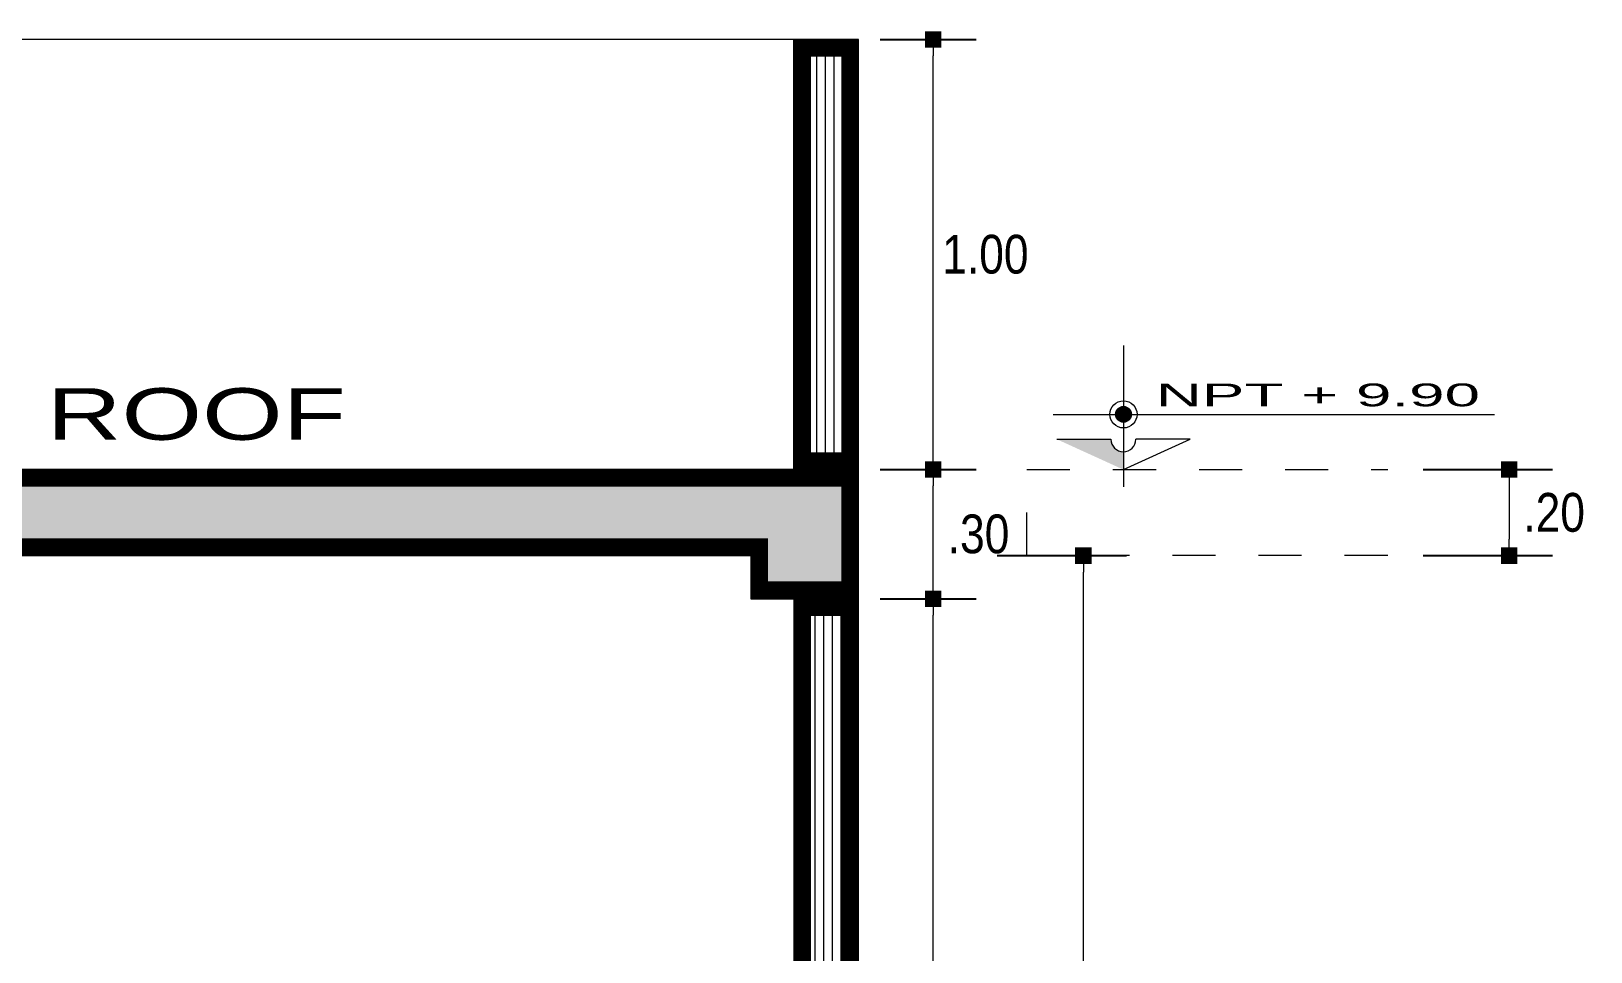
# Model space of a CAD drawing. Header units: millimetres. Extents: x 1555 to 3397, y 790 to 1592.
# Drawn here: x 1718.938 to 1722.561, y 799.492 to 801.632 of the extents above; entities that cross this region are included whole.
import ezdxf

# ---------------------------------------------------------------- set-up
doc = ezdxf.new("R2010")
doc.units = ezdxf.units.MM
doc.linetypes.add('HIDDEN2', pattern=[4.7624999999999975, 3.174999999999998, -1.587499999999999])
doc.layers.get('0').update_dxf_attribs({"lineweight": 5})
doc.layers.get('Defpoints').update_dxf_attribs({"lineweight": 5})
for name, color, linetype, lineweight in [('0-Hach de Muro Alto', 145, 'Continuous', 5), ('0-Muro Alto', 145, 'Continuous', 5), ('02', 2, 'Continuous', 5), ('CONCRETO DE LOSA ALIGERADO', 251, 'Continuous', 5), ('COTA', 250, 'Continuous', 9), ('LOSA STDIO ARQ', 7, 'Continuous', 13), ('MURO ELEV', 7, 'Continuous', 20), ('TEXT2', 7, 'Continuous', 9), ('texto de escalera', 252, 'Continuous', 9)]:
    doc.layers.add(name, color=color, linetype=linetype, lineweight=lineweight)
for name, color, linetype, lineweight, true_color in [('FLECHAS NPT', 7, 'Continuous', 13, 0x51594d), ('proyecccion', 7, 'Continuous', 9, 0x4b2a49), ('RELLENO DE MURO CORTE', 7, 'Continuous', 5, 0x5b605f)]:
    doc.layers.add(name, color=color, linetype=linetype, lineweight=lineweight, true_color=true_color)
doc.styles.add('DETALLES', font='techl___.ttf')
doc.styles.add('STYLE1', font='arial.ttf', dxfattribs={"width": 2, "height": 0.065})
doc.styles.add('TEXTO-AMBIENTES', font='GOTHIC.TTF', dxfattribs={"width": 1.5, "height": 0.125})
doc.dimstyles.new('50$0', dxfattribs={"dimscale": 0, "dimtxt": 0.09, "dimasz": 0.038, "dimexe": 0.1, "dimexo": 0.05, "dimgap": 0.02, "dimtad": 2, "dimtih": 1, "dimtoh": 1, "dimlfac": -1, "dimzin": 4, "dimdsep": 46, "dimtxsty": 'DETALLES', "dimblk": 'BOXFILLED', "dimcen": 2.5, "dimclrd": 256, "dimclre": 256, "dimclrt": 256, "dimazin": 0, "dimtfac": 1, "dimtmove": 0, "dimatfit": 2, "dimldrblk": 'DOT', "dimfxl": 0.2, "dimfxlon": 1, "dimtolj": 1, "dimtzin": 0, "dimlwd": -1, "dimarcsym": 0})

# ---------------------------------------------------------------- blocks, each defined once
blk = doc.blocks.new('_BOXFILLED')
at = {"color": 0, "linetype": 'ByBlock'}
blk.add_line((-0.5, 0), (-1, 0), dxfattribs=at)
blk.add_solid([(-0.5, 0.5), (0.5, 0.5), (-0.5, -0.5), (0.5, -0.5)], dxfattribs=at)
blk = doc.blocks.new('*D543')
at = {"layer": 'COTA', "lineweight": -2, "transparency": 16777216}
for p, q in [((1720.909811800446, 800.3132360778703), (1721.133232467615, 800.3132360778703)), ((1720.909811800446, 797.4632360778785), (1721.133232467615, 797.4632360778785))]:
    blk.add_line(p, q, dxfattribs=at)
at = {"layer": 'COTA', "transparency": 16777216}
blk.add_line((1721.033232467616, 797.5012360778785), (1721.033232467616, 800.2752360778703), dxfattribs=at)
at = {"layer": 'Defpoints', "color": 0, "transparency": 16777216}
for p in [(1720.859811800446, 800.3132360778703), (1721.033232467616, 800.3132360778703), (1720.859811800446, 797.4632360778785)]:
    blk.add_point(p, dxfattribs=at)
at = {"layer": 'COTA', "transparency": 16777216, "xscale": 0.038, "yscale": 0.038, "zscale": 0.038}
for p, rotation in [((1721.033232467616, 800.3132360778703), 90), ((1721.033232467616, 797.4632360778785), 270)]:
    blk.add_blockref('_BOXFILLED', p, dxfattribs=dict(at, rotation=rotation))
at = {"layer": 'COTA', "transparency": 16777216, "insert": (1721.1752719413, 798.8882360778747), "char_height": 0.09, "attachment_point": 5, "style": 'DETALLES'}
blk.add_mtext('\\A1;2.85', dxfattribs=at)
blk = doc.blocks.new('_Dot')
at = {"layer": '02', "color": 0, "lineweight": -2}
blk.add_line((-0.5, 0), (-1, 0), dxfattribs=at)
at = {"layer": '02', "color": 0, "const_width": 0.5}
blk.add_lwpolyline([(-0.25, 0, 1), (0.25, 0, 1)], format="xyb", close=True, dxfattribs=at)
blk = doc.blocks.new('*D544')
at = {"layer": 'COTA', "lineweight": -2, "transparency": 16777216}
for p, q in [((1720.909811800446, 800.6132360778703), (1721.133232467615, 800.6132360778703)), ((1720.909811800446, 800.3132360778703), (1721.133232467615, 800.3132360778703))]:
    blk.add_line(p, q, dxfattribs=at)
at = {"layer": 'COTA', "transparency": 16777216}
blk.add_line((1721.033232467616, 800.3512360778703), (1721.033232467616, 800.5752360778703), dxfattribs=at)
at = {"layer": 'Defpoints', "color": 0, "transparency": 16777216}
for p in [(1720.859811800446, 800.6132360778703), (1721.033232467616, 800.6132360778703), (1720.859811800446, 800.3132360778703)]:
    blk.add_point(p, dxfattribs=at)
at = {"layer": 'COTA', "transparency": 16777216, "xscale": 0.038, "yscale": 0.038, "zscale": 0.038}
for p, rotation in [((1721.033232467616, 800.6132360778703), 90), ((1721.033232467616, 800.3132360778703), 270)]:
    blk.add_blockref('_BOXFILLED', p, dxfattribs=dict(at, rotation=rotation))
at = {"layer": 'COTA', "transparency": 16777216, "insert": (1721.138758783405, 800.4632360778705), "char_height": 0.09, "attachment_point": 5, "style": 'DETALLES'}
blk.add_mtext('\\A1;.30', dxfattribs=at)
blk = doc.blocks.new('*D545')
at = {"layer": 'COTA', "lineweight": -2, "transparency": 16777216}
for p, q in [((1720.909811800446, 801.6132360778703), (1721.133232467615, 801.6132360778703)), ((1720.909811800446, 800.6132360778703), (1721.133232467615, 800.6132360778703))]:
    blk.add_line(p, q, dxfattribs=at)
at = {"layer": 'COTA', "transparency": 16777216}
blk.add_line((1721.033232467616, 800.6512360778703), (1721.033232467616, 801.5752360778703), dxfattribs=at)
at = {"layer": 'Defpoints', "color": 0, "transparency": 16777216}
for p in [(1720.859811800446, 801.6132360778703), (1721.033232467616, 801.6132360778703), (1720.859811800446, 800.6132360778703)]:
    blk.add_point(p, dxfattribs=at)
at = {"layer": 'COTA', "transparency": 16777216, "xscale": 0.038, "yscale": 0.038, "zscale": 0.038}
for p, rotation in [((1721.033232467616, 801.6132360778703), 90), ((1721.033232467616, 800.6132360778703), 270)]:
    blk.add_blockref('_BOXFILLED', p, dxfattribs=dict(at, rotation=rotation))
at = {"layer": 'COTA', "transparency": 16777216, "insert": (1721.154679836036, 801.1132360778705), "char_height": 0.09, "attachment_point": 5, "style": 'DETALLES'}
blk.add_mtext('\\A1;1.00', dxfattribs=at)
blk = doc.blocks.new('*D548')
at = {"layer": 'COTA', "lineweight": -2, "transparency": 16777216}
for p, q in [((1722.172065817117, 800.6132360778703), (1722.472065817117, 800.6132360778703)), ((1722.172065817117, 800.4132360778702), (1722.472065817117, 800.4132360778702))]:
    blk.add_line(p, q, dxfattribs=at)
at = {"layer": 'COTA', "transparency": 16777216}
blk.add_line((1722.372065817117, 800.5752360778703), (1722.372065817117, 800.4512360778702), dxfattribs=at)
at = {"layer": 'Defpoints', "color": 0, "transparency": 16777216}
for p in [(1722.089438430541, 800.6132360778703), (1722.089438430541, 800.4132360778702), (1722.372065817117, 800.4132360778702)]:
    blk.add_point(p, dxfattribs=at)
at = {"layer": 'COTA', "transparency": 16777216, "xscale": 0.038, "yscale": 0.038, "zscale": 0.038}
for p, rotation in [((1722.372065817117, 800.6132360778703), 90), ((1722.372065817117, 800.4132360778702), 270)]:
    blk.add_blockref('_BOXFILLED', p, dxfattribs=dict(at, rotation=rotation))
at = {"layer": 'COTA', "transparency": 16777216, "insert": (1722.476210553959, 800.5132360778705), "char_height": 0.09, "attachment_point": 5, "style": 'DETALLES'}
blk.add_mtext('\\A1;.20', dxfattribs=at)
blk = doc.blocks.new('*D551')
at = {"layer": 'COTA', "lineweight": -2, "transparency": 16777216}
for p, q in [((1721.182276456017, 800.4132360778704), (1721.482276456017, 800.4132360778704)), ((1721.182276456017, 797.4632360778785), (1721.482276456017, 797.4632360778785))]:
    blk.add_line(p, q, dxfattribs=at)
at = {"layer": 'COTA', "transparency": 16777216}
blk.add_line((1721.382276456017, 797.5012360778785), (1721.382276456017, 800.3752360778703), dxfattribs=at)
at = {"layer": 'Defpoints', "color": 0, "transparency": 16777216}
for p in [(1720.859811800445, 800.4132360778704), (1721.382276456017, 800.4132360778704), (1720.859811800446, 797.4632360778785)]:
    blk.add_point(p, dxfattribs=at)
at = {"layer": 'COTA', "transparency": 16777216, "xscale": 0.038, "yscale": 0.038, "zscale": 0.038}
for p, rotation in [((1721.382276456017, 800.4132360778704), 90), ((1721.382276456017, 797.4632360778785), 270)]:
    blk.add_blockref('_BOXFILLED', p, dxfattribs=dict(at, rotation=rotation))
at = {"layer": 'COTA', "transparency": 16777216, "insert": (1721.528658034964, 798.9382360778746), "char_height": 0.09, "attachment_point": 5, "style": 'DETALLES'}
blk.add_mtext('\\A1;2.95', dxfattribs=at)

msp = doc.modelspace()

# ---------------------------------------------------------------- hatches: boundary and pattern name
at = {"linetype": 'Continuous'}
h = msp.add_hatch(color=256, dxfattribs=at)
h.paths.add_polyline_path([(1721.475468365607, 800.61323607787), (1721.475468365607, 800.6549267013578, -0.4142135623731483), (1721.446540239861, 800.6838548271044), (1721.412352282992, 800.6838548271044), (1721.395748355455, 800.6495641071925)])
h.paths.add_polyline_path([(1721.395748355455, 800.6495641071925), (1721.412352282992, 800.6838548271044), (1721.320499117042, 800.6838548271044)])
at = {"layer": 'CONCRETO DE LOSA ALIGERADO'}
h = msp.add_hatch(dxfattribs=at)
h.set_pattern_fill('CONCRETE', color=256, scale=0.18, style=0, pattern_type=2)
h.set_pattern_definition([(45, (290.8531900736515, -160.2073854640655), (0, 0.1800008193761351), [0.0254556, -0.050913, 0.0127278, -0.0763668, 0.0254556, -0.06363964116000001]), (135, (290.9701900736515, -160.1983854640654), (-0.1800008193761351, 0), [0.02545578, -0.0381834, 0.0127278, -0.063639, 0.02545578, -0.08909668116000001]), (63.43494882, (290.8261900736516, -160.2343854640656), (9.1798e-12, 0.1800000000000169), [0.02012399999999981, -0.08049599999999912, 0.02012399999999981, -0.08050211801999912]), (116.5650512, (290.8261900736516, -160.2343854640656), (-7.20117e-11, 0.1800000000000169), [0.02012399999999981, -0.08049599999999912, 0.02012399999999981, -0.08050211801999912]), (0, (290.8261900736516, -160.2163854640656), (0, 0.18), [0.009000000000000001, -0.07200000000000001, 0.018, -0.07200000000000001, 0.009000000000000001]), (0, (290.8261900736516, -160.1893854640655), (0, 0.18), [-0.027, 0.018, -0.07200000000000001, 0, -0.063, 0]), (0, (290.8261900736516, -160.1803854640655), (0, 0.18), [-0.07200000000000001, 0, -0.05400000000000001, 0.018, -0.036, 0]), (0, (290.8261900736516, -160.1533854640655), (0, 0.18), [-0.036, 0, -0.045, 0.018, -0.081, 0]), (0, (290.8261900736516, -160.1263854640654), (0, 0.18), [-0.036, 0.018, -0.07200000000000001, 0.018, -0.036, 0]), (0, (290.8261900736516, -160.0813854640655), (0, 0.18), [-0.027, 0.018, -0.036, 0, -0.099, 0]), (0, (290.8261900736516, -160.0723854640655), (0, 0.18), [-0.036, 0, -0.108, 0.018, -0.018, 0]), (90, (290.8351900736516, -160.1983854640654), (-0.18, 0), [-0.05400000000000001, 0, -0.05400000000000001, 0, -0.07200000000000001, 0]), (90, (290.8531900736515, -160.2343854640656), (-0.18, 0), [-0.027, 0.018, -0.07200000000000001, 0, -0.063, 0]), (90, (290.8711900736516, -160.2343854640656), (-0.18, 0), [-0.07200000000000001, 0, -0.063, 0.018, -0.027, 0]), (90, (290.9701900736515, -160.2343854640656), (-0.18, 0), [-0.036, 0.018, -0.09, 0.018, -0.018, 0]), (90, (290.8441900736516, -160.2163854640656), (-0.18, 0), [-0.05400000000000001, 0, -0.063, 0, -0.063, 0]), (90, (290.8621900736516, -160.2163854640656), (-0.18, 0), [-0.045, 0, -0.099, 0, -0.036, 0]), (90, (290.8801900736517, -160.2073854640655), (-0.18, 0), [-0.09, 0, -0.027, 0, -0.063, 0]), (90, (290.8891900736517, -160.2253854640655), (-0.18, 0), [-0.081, 0, -0.036, 0, -0.045, 0]), (90, (290.9071900736514, -160.1983854640654), (-0.18, 0), [-0.07200000000000001, 0, -0.027, 0, -0.07200000000000001, 0]), (90, (290.9161900736514, -160.1893854640655), (-0.18, 0), [-0.081, 0, -0.036, 0, -0.063, 0]), (90, (290.9251900736515, -160.2343854640656), (-0.18, 0), [-0.108, 0, -0.045, 0, -0.027, 0]), (90, (290.9341900736515, -160.2073854640655), (-0.18, 0), [-0.036, 0, -0.07200000000000001, 0, -0.07200000000000001, 0]), (90, (290.9431900736515, -160.2163854640656), (-0.18, 0), [-0.081, 0, -0.045, 0, -0.05400000000000001, 0]), (90, (290.9521900736515, -160.2253854640655), (-0.18, 0), [-0.07200000000000001, 0, -0.05400000000000001, 0, -0.05400000000000001, 0]), (90, (290.9701900736515, -160.2163854640656), (-0.18, 0), [-0.05400000000000001, 0, -0.05400000000000001, 0, -0.07200000000000001, 0]), (90, (290.9881900736516, -160.2073854640655), (-0.18, 0), [-0.07200000000000001, 0, -0.036, 0, -0.07200000000000001, 0]), (90, (290.9971900736516, -160.1983854640654), (-0.18, 0), [-0.027, 0, -0.108, 0, -0.045, 0])])
h.paths.add_polyline_path([(1714.609811800445, 800.4132360778788), (1714.609811800445, 800.613236077885), (1711.859811800447, 800.613236077885), (1711.859811800447, 800.313236077876), (1712.109811800447, 800.3132360778761), (1712.109811800447, 800.4132360778851)])
h.paths.add_polyline_path([(1717.159811800446, 800.3132360778761), (1717.159811800446, 800.6132360778848), (1715.559811800447, 800.6132360778848), (1715.559811800447, 800.3132360778761), (1715.809811800447, 800.3132360778761), (1715.809811800447, 800.4132360778763), (1716.909811800448, 800.4132360778761), (1716.909811800448, 800.3132360778762)])
h.paths.add_polyline_path([(1718.109811800444, 800.613236077885), (1718.109811800444, 800.4132360778788), (1720.609811800446, 800.4132360778851), (1720.609811800446, 800.3132360778759), (1720.859811800446, 800.313236077876), (1720.859811800446, 800.613236077885)])
at = {"layer": 'FLECHAS NPT', "ltscale": 0.8}
h = msp.add_hatch(color=256, dxfattribs=at)
h.paths.add_polyline_path([(1721.475468365608, 800.7232694690479), (1721.475468365608, 800.7416589234867), (1721.457078911169, 800.7416589234867, 0.414213562373095)])
h.paths.add_polyline_path([(1721.493857820047, 800.7416589234867), (1721.475468365608, 800.7416589234867), (1721.475468365608, 800.7232694690479, 0.414213562373095)])
h.paths.add_polyline_path([(1721.493857820047, 800.7416589234867, 0.414213562373095), (1721.475468365608, 800.7600483779256), (1721.475468365608, 800.7416589234867)])
h.paths.add_polyline_path([(1721.475468365608, 800.7416589234867), (1721.475468365608, 800.7600483779256, 0.414213562373095), (1721.457078911169, 800.7416589234867)])
at = {"layer": 'RELLENO DE MURO CORTE'}
h = msp.add_hatch(dxfattribs=at)
h.set_pattern_fill('_USER', color=256, scale=0.02, angle=90, style=0, pattern_type=0)
h.set_pattern_definition([(90, (68.64297461422734, -24.36015686103542), (-0.02, 0), [])])
h.paths.add_polyline_path([(1720.839811800446, 801.5932360778704), (1720.729811800445, 801.5932360778704), (1720.729811800445, 800.6332360778703), (1720.839811800446, 800.6332360778703)])
h = msp.add_hatch(dxfattribs=at)
h.set_pattern_fill('_USER', color=256, scale=0.02, angle=90, style=0, pattern_type=0)
h.set_pattern_definition([(90, (-15.16078076345252, 10.08726843594229), (-0.02, 1.224606353822377e-18), [])])
h.paths.add_polyline_path([(1720.839811800446, 800.2932360778761), (1720.729811800446, 800.2932360778761), (1720.729811800446, 797.4832360778785), (1720.839811800446, 797.4832360778785)])

# ---------------------------------------------------------------- linework, layer by layer
at = {"layer": '0-Hach de Muro Alto', "const_width": 0.04}
for points in [[(1720.839811800446, 801.5932360778704), (1720.729811800445, 801.5932360778704), (1720.729811800445, 800.6332360778703), (1720.839811800446, 800.6332360778703)], [(1720.839811800446, 800.2932360778761), (1720.729811800446, 800.2932360778761), (1720.729811800446, 797.4832360778785), (1720.839811800446, 797.4832360778785)]]:
    msp.add_lwpolyline(points, close=True, dxfattribs=at)
at = {"layer": '0-Muro Alto'}
for points in [[(1720.859811800446, 801.6132360778703), (1720.709811800445, 801.6132360778703), (1720.709811800445, 800.6132360778703), (1720.859811800446, 800.6132360778703)], [(1720.859811800446, 800.3132360778761), (1720.709811800446, 800.3132360778761), (1720.709811800446, 797.4632360778785), (1720.859811800446, 797.4632360778785)]]:
    msp.add_lwpolyline(points, close=True, dxfattribs=at)
at = {"layer": 'FLECHAS NPT', "ltscale": 0.8}
for p, q in [((1721.475468365608, 800.901749336897), (1721.475468365608, 800.5732722620895)), ((1721.311800192361, 800.7416589234867), (1722.337375142965, 800.7416589234867)), ((1721.320499117042, 800.6838548271049), (1721.446540239861, 800.6838548271049)), ((1721.475468365608, 800.6132360778703), (1721.630437614171, 800.6838548271054)), ((1721.475468365607, 800.6132360778696), (1721.63043761417, 800.6838548271049)), ((1721.630437614171, 800.6838548271054), (1721.504396491355, 800.6838548271054)), ((1721.63043761417, 800.6838548271049), (1721.504396491354, 800.6838548271049))]:
    msp.add_line(p, q, dxfattribs=at)
for radius in [0.0316040277063011, 0.0183894544388658]:
    msp.add_circle((1721.475468365608, 800.7416589234867), radius, dxfattribs=at)
msp.add_arc((1721.475468365607, 800.6838548271048), 0.028928125746837, 180, 0, dxfattribs=at)
at = {"layer": 'LOSA STDIO ARQ', "const_width": 0.04}
msp.add_lwpolyline([(1720.839811800446, 800.5932360778703), (1718.129811800444, 800.5932360778703), (1718.129811800444, 800.4332360778704), (1720.629811800446, 800.4332360778704), (1720.629811800446, 800.3332360778703), (1720.839811800446, 800.3332360778703)], close=True, dxfattribs=at)
at = {"layer": 'LOSA STDIO ARQ'}
msp.add_lwpolyline([(1720.859811800446, 800.6132360778703), (1718.109811800444, 800.6132360778703), (1718.109811800444, 800.4132360778705), (1720.609811800446, 800.4132360778705), (1720.609811800446, 800.3132360778703), (1720.859811800446, 800.3132360778703)], close=True, dxfattribs=at)
at = {"layer": 'MURO ELEV'}
msp.add_lwpolyline([(1720.709811800445, 801.6132360778703), (1718.259811800445, 801.6132360778703), (1718.259811800445, 800.6132360778761), (1720.709811800445, 800.6132360778761)], close=True, dxfattribs=at)
at = {"layer": 'proyecccion', "linetype": 'HIDDEN2', "ltscale": 0.03}
msp.add_lwpolyline([(1722.089438430541, 800.4132360778702), (1721.251156488831, 800.4132360778702), (1721.251156488831, 800.6132360778703), (1722.089438430541, 800.6132360778703)], dxfattribs=at)

# ---------------------------------------------------------------- texts
at = {"layer": 'TEXT2', "insert": (1719.321271566841, 800.7416260993998), "char_height": 0.12, "width": 1.311925038029709, "attachment_point": 5, "style": 'TEXTO-AMBIENTES'}
msp.add_mtext('\\A1;ROOF', dxfattribs=at)
at = {"layer": 'texto de escalera', "linetype": 'Continuous', "ltscale": 0.5, "insert": (1721.92743049517, 800.8133635265535), "char_height": 0.053, "width": 0.9719744067906139, "attachment_point": 2, "style": 'STYLE1'}
msp.add_mtext('NPT + 9.90', dxfattribs=at)

# ---------------------------------------------------------------- dimensions: what is measured, and where the dimension line sits
at = {"layer": 'COTA'}
for base, p1, p2, picture, middle in [((1721.033232467616, 801.6132360778703), (1720.859811800446, 800.6132360778703), (1720.859811800446, 801.6132360778703), '*D545', (1721.154679836036, 801.1132360778705)), ((1721.033232467616, 800.6132360778703), (1720.859811800446, 800.3132360778703), (1720.859811800446, 800.6132360778703), '*D544', (1721.138758783405, 800.4632360778705)), ((1721.033232467616, 800.3132360778703), (1720.859811800446, 797.4632360778785), (1720.859811800446, 800.3132360778703), '*D543', (1721.1752719413, 798.8882360778747))]:
    dim = msp.add_linear_dim(base=base, p1=p1, p2=p2, angle=269.9999999999832, dimstyle='50$0', override={"dimscale": 1, "dimtmove": 1}, dxfattribs=at)
    dim.commit()
    dim.dimension.update_dxf_attribs({"geometry": picture, "text_midpoint": middle})
for p1, p2, distance, picture, middle in [((1722.089438430541, 800.6132360778703), (1722.089438430541, 800.4132360778702), 0.28262738657599584, '*D548', (1722.476210553959, 800.5132360778705)), ((1720.859811800446, 797.4632360778785), (1720.859811800445, 800.4132360778704), -0.5224646555720938, '*D551', (1721.528658034964, 798.9382360778746))]:
    dim = msp.add_aligned_dim(p1=p1, p2=p2, distance=distance, dimstyle='50$0', override={"dimscale": 1, "dimtmove": 1}, dxfattribs=at)
    dim.commit()
    dim.dimension.update_dxf_attribs({"geometry": picture, "text_midpoint": middle})

doc.saveas('drawing.dxf')
